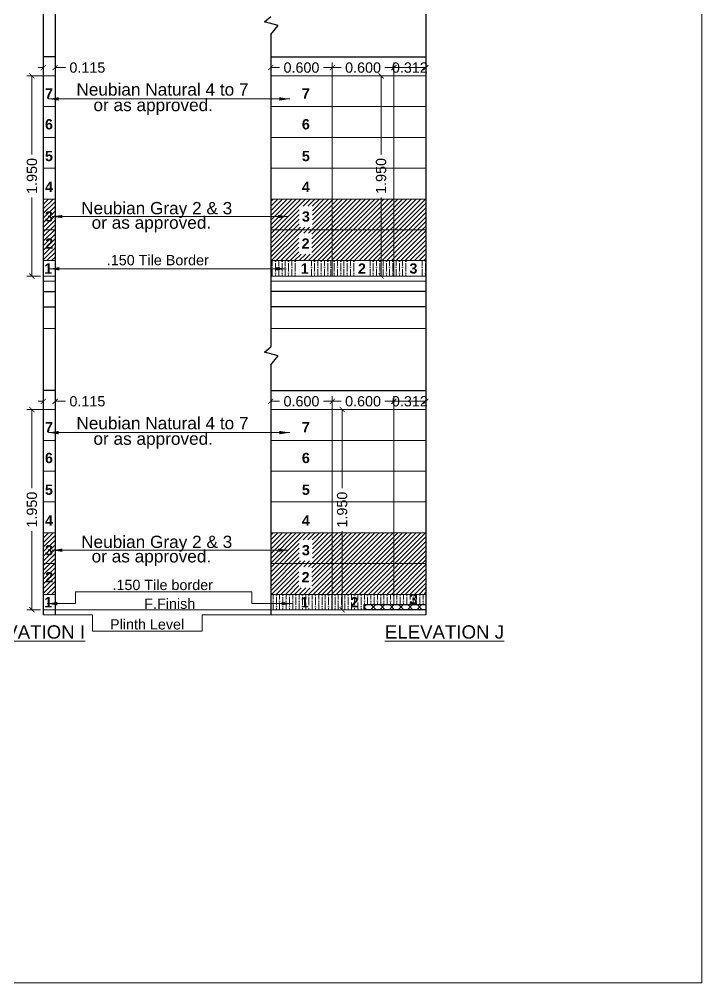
# Model space of a CAD drawing. Header units: millimetres. Extents: x 2733 to 5909, y 1038 to 2089.
# Drawn here: x 2819.94 to 2826.59, y 1038.23 to 1047.61 of the extents above; entities that cross this region are included whole.
import ezdxf

# ---------------------------------------------------------------- set-up
doc = ezdxf.new("R2010")
doc.units = ezdxf.units.MM
doc.header["$PDMODE"] = 35
doc.layers.get('0').update_dxf_attribs({"lineweight": 20})
doc.layers.get('Defpoints').update_dxf_attribs({"lineweight": 15})
for name, color, linetype, lineweight in [('beam', 43, 'Continuous', 20), ('DIM', 6, 'Continuous', 18), ('dim.1', 6, 'Continuous', 18), ('FLOOR FINISH', 10, 'Continuous', 15), ('Hatch', 43, 'Continuous', 13), ('rcc', 5, 'Continuous', 30), ('TEXT', 7, 'Continuous', 15), ('Text-1', 240, 'Continuous', 15), ('TILE HATCH-2', 123, 'Continuous', 9), ('Tiles', 91, 'Continuous', 9), ('Tiles-Text', 230, 'Continuous', 18), ('Wall', 7, 'Continuous', 30)]:
    doc.layers.add(name, color=color, linetype=linetype, lineweight=lineweight)
doc.styles.add('dim-stylus bt', font='arial.ttf')
doc.styles.add('L120', font='arial.ttf', dxfattribs={"height": 0.6})
doc.styles.add('Tabrej', font='arial.ttf')
doc.dimstyles.new('DIMEN', dxfattribs={"dimtxt": 0.3, "dimasz": 0.25, "dimexe": 0.18, "dimexo": 0.0625, "dimgap": 0.09, "dimtad": 0, "dimdec": 3, "dimzin": 0, "dimdsep": 46, "dimtxsty": 'Tabrej', "dimcen": 0, "dimclrd": 256, "dimclre": 256, "dimclrt": 7, "dimadec": 0, "dimazin": 0, "dimtfac": 1, "dimtdec": 3, "dimtofl": 0, "dimtmove": 0, "dimatfit": 1, "dimfxl": 0, "dimtolj": 1, "dimtzin": 0, "dimlwd": -1, "dimlwe": -1, "dimarcsym": 0})
doc.dimstyles.new('Tabrej', dxfattribs={"dimtxt": 4, "dimasz": 0.45, "dimexe": 0.18, "dimexo": 0.0625, "dimgap": 0.09, "dimtad": 0, "dimdec": 3, "dimzin": 0, "dimdsep": 46, "dimtxsty": 'Tabrej', "dimcen": 0, "dimclrd": 256, "dimclre": 256, "dimclrt": 7, "dimaunit": 1, "dimadec": 3, "dimazin": 0, "dimtfac": 1, "dimtdec": 3, "dimtofl": 0, "dimtmove": 0, "dimatfit": 3, "dimfxl": 0, "dimtolj": 1, "dimtzin": 0, "dimlwd": -1, "dimlwe": -1, "dimarcsym": 0})

# ---------------------------------------------------------------- blocks, each defined once
blk = doc.blocks.new('_ArchTick')
at = {"color": 0, "const_width": 0.15}
blk.add_lwpolyline([(-0.5, -0.5), (0.5, 0.5)], dxfattribs=at)
blk = doc.blocks.new('*D339')
at = {"layer": 'Defpoints', "color": 0, "lineweight": 15, "transparency": 16777216}
for p in [(2820.2928, 1047.1424), (2820.1778, 1047.0625), (2820.2928, 1047.0635)]:
    blk.add_point(p, dxfattribs=at)
at = {"layer": 'DIM', "transparency": 16777216}
for p, q in [((2820.1778, 1047.1424), (2820.1278, 1047.1424)), ((2820.1778, 1047.064), (2820.1778, 1047.1924)), ((2820.2928, 1047.065), (2820.2928, 1047.1924)), ((2820.2928, 1047.1424), (2820.3928, 1047.1424))]:
    blk.add_line(p, q, dxfattribs=at)
at = {"layer": 'DIM', "transparency": 16777216, "xscale": 0.05, "yscale": 0.05, "zscale": 0.05}
blk.add_blockref('_ArchTick', (2820.1778, 1047.1424), dxfattribs=at)
at = {"layer": 'DIM', "transparency": 16777216, "xscale": 0.05, "yscale": 0.05, "zscale": 0.05, "rotation": 180}
blk.add_blockref('_ArchTick', (2820.2928, 1047.1424), dxfattribs=at)
at = {"layer": 'DIM', "color": 7, "transparency": 16777216, "insert": (2820.6069, 1047.1424), "char_height": 0.1, "attachment_point": 5, "style": 'Tabrej'}
blk.add_mtext('\\A1;0.115', dxfattribs=at)
blk = doc.blocks.new('*D340')
at = {"layer": 'Defpoints', "color": 0, "lineweight": 15, "transparency": 16777216}
for p in [(2820.1778, 1047.0625), (2820.0668, 1045.1125), (2820.152, 1045.1125)]:
    blk.add_point(p, dxfattribs=at)
at = {"layer": 'DIM', "transparency": 16777216}
for p, q in [((2820.1763, 1047.0625), (2820.0168, 1047.0625)), ((2820.0668, 1047.0625), (2820.0668, 1046.2964)), ((2820.0668, 1045.1125), (2820.0668, 1045.8787)), ((2820.1505, 1045.1125), (2820.0168, 1045.1125))]:
    blk.add_line(p, q, dxfattribs=at)
at = {"layer": 'DIM', "transparency": 16777216, "xscale": 0.05, "yscale": 0.05, "zscale": 0.05}
for p, rotation in [((2820.0668, 1047.0625), 90), ((2820.0668, 1045.1125), 270)]:
    blk.add_blockref('_ArchTick', p, dxfattribs=dict(at, rotation=rotation))
at = {"layer": 'DIM', "color": 7, "transparency": 16777216, "insert": (2820.0668, 1046.0875), "char_height": 0.1, "attachment_point": 5, "rotation": 90, "style": 'Tabrej'}
blk.add_mtext('\\A1;1.950', dxfattribs=at)
blk = doc.blocks.new('*D341')
at = {"layer": 'Defpoints', "color": 0, "lineweight": 15, "transparency": 16777216}
for p in [(2820.2928, 1043.8924), (2820.1778, 1043.8125), (2820.2928, 1043.8135)]:
    blk.add_point(p, dxfattribs=at)
at = {"layer": 'DIM', "transparency": 16777216}
for p, q in [((2820.1778, 1043.8924), (2820.1278, 1043.8924)), ((2820.1778, 1043.814), (2820.1778, 1043.9424)), ((2820.2928, 1043.815), (2820.2928, 1043.9424)), ((2820.2928, 1043.8924), (2820.3928, 1043.8924))]:
    blk.add_line(p, q, dxfattribs=at)
at = {"layer": 'DIM', "transparency": 16777216, "xscale": 0.05, "yscale": 0.05, "zscale": 0.05}
blk.add_blockref('_ArchTick', (2820.1778, 1043.8924), dxfattribs=at)
at = {"layer": 'DIM', "transparency": 16777216, "xscale": 0.05, "yscale": 0.05, "zscale": 0.05, "rotation": 180}
blk.add_blockref('_ArchTick', (2820.2928, 1043.8924), dxfattribs=at)
at = {"layer": 'DIM', "color": 7, "transparency": 16777216, "insert": (2820.6069, 1043.8924), "char_height": 0.1, "attachment_point": 5, "style": 'Tabrej'}
blk.add_mtext('\\A1;0.115', dxfattribs=at)
blk = doc.blocks.new('*D342')
at = {"layer": 'Defpoints', "color": 0, "lineweight": 15, "transparency": 16777216}
for p in [(2820.1778, 1043.8125), (2820.0668, 1041.8625), (2820.152, 1041.8625)]:
    blk.add_point(p, dxfattribs=at)
at = {"layer": 'DIM', "transparency": 16777216}
for p, q in [((2820.1763, 1043.8125), (2820.0168, 1043.8125)), ((2820.0668, 1043.8125), (2820.0668, 1043.0464)), ((2820.0668, 1041.8625), (2820.0668, 1042.6287)), ((2820.1505, 1041.8625), (2820.0168, 1041.8625))]:
    blk.add_line(p, q, dxfattribs=at)
at = {"layer": 'DIM', "transparency": 16777216, "xscale": 0.05, "yscale": 0.05, "zscale": 0.05}
for p, rotation in [((2820.0668, 1043.8125), 90), ((2820.0668, 1041.8625), 270)]:
    blk.add_blockref('_ArchTick', p, dxfattribs=dict(at, rotation=rotation))
at = {"layer": 'DIM', "color": 7, "transparency": 16777216, "insert": (2820.0668, 1042.8375), "char_height": 0.1, "attachment_point": 5, "rotation": 90, "style": 'Tabrej'}
blk.add_mtext('\\A1;1.950', dxfattribs=at)
blk = doc.blocks.new('*D363')
at = {"layer": 'Defpoints', "color": 0, "lineweight": 15, "transparency": 16777216}
for p in [(2823.5925, 1043.8924), (2823.5925, 1043.8135), (2823.904, 1043.8125)]:
    blk.add_point(p, dxfattribs=at)
at = {"layer": 'DIM', "transparency": 16777216}
for p, q in [((2823.5925, 1043.815), (2823.5925, 1043.9424)), ((2823.904, 1043.8924), (2823.5925, 1043.8924)), ((2823.904, 1043.814), (2823.904, 1043.9424))]:
    blk.add_line(p, q, dxfattribs=at)
at = {"layer": 'DIM', "transparency": 16777216, "xscale": 0.05, "yscale": 0.05, "zscale": 0.05, "rotation": 180}
blk.add_blockref('_ArchTick', (2823.5925, 1043.8924), dxfattribs=at)
at = {"layer": 'DIM', "transparency": 16777216, "xscale": 0.05, "yscale": 0.05, "zscale": 0.05}
blk.add_blockref('_ArchTick', (2823.904, 1043.8924), dxfattribs=at)
at = {"layer": 'DIM', "color": 7, "transparency": 16777216, "insert": (2823.7482, 1043.8924), "char_height": 0.1, "attachment_point": 5, "style": 'Tabrej'}
blk.add_mtext('\\A1;0.312', dxfattribs=at)
blk = doc.blocks.new('*D364')
at = {"layer": 'Defpoints', "color": 0, "lineweight": 15, "transparency": 16777216}
for p in [(2822.9925, 1043.8924), (2822.9925, 1043.8135), (2823.5925, 1043.8185)]:
    blk.add_point(p, dxfattribs=at)
at = {"layer": 'DIM', "transparency": 16777216}
for p, q in [((2822.9925, 1043.815), (2822.9925, 1043.9424)), ((2822.9925, 1043.8924), (2823.0789, 1043.8924)), ((2823.5925, 1043.8924), (2823.506, 1043.8924)), ((2823.5925, 1043.82), (2823.5925, 1043.9424))]:
    blk.add_line(p, q, dxfattribs=at)
at = {"layer": 'DIM', "transparency": 16777216, "xscale": 0.05, "yscale": 0.05, "zscale": 0.05, "rotation": 180}
blk.add_blockref('_ArchTick', (2822.9925, 1043.8924), dxfattribs=at)
at = {"layer": 'DIM', "transparency": 16777216, "xscale": 0.05, "yscale": 0.05, "zscale": 0.05}
blk.add_blockref('_ArchTick', (2823.5925, 1043.8924), dxfattribs=at)
at = {"layer": 'DIM', "color": 7, "transparency": 16777216, "insert": (2823.2925, 1043.8924), "char_height": 0.1, "attachment_point": 5, "style": 'Tabrej'}
blk.add_mtext('\\A1;0.600', dxfattribs=at)
blk = doc.blocks.new('*D365')
at = {"layer": 'Defpoints', "color": 0, "lineweight": 15, "transparency": 16777216}
for p in [(2822.3925, 1043.8924), (2822.3925, 1043.8135), (2822.9925, 1043.8185)]:
    blk.add_point(p, dxfattribs=at)
at = {"layer": 'DIM', "transparency": 16777216}
for p, q in [((2822.3925, 1043.815), (2822.3925, 1043.9424)), ((2822.3925, 1043.8924), (2822.4789, 1043.8924)), ((2822.9925, 1043.8924), (2822.906, 1043.8924)), ((2822.9925, 1043.82), (2822.9925, 1043.9424))]:
    blk.add_line(p, q, dxfattribs=at)
at = {"layer": 'DIM', "transparency": 16777216, "xscale": 0.05, "yscale": 0.05, "zscale": 0.05, "rotation": 180}
blk.add_blockref('_ArchTick', (2822.3925, 1043.8924), dxfattribs=at)
at = {"layer": 'DIM', "transparency": 16777216, "xscale": 0.05, "yscale": 0.05, "zscale": 0.05}
blk.add_blockref('_ArchTick', (2822.9925, 1043.8924), dxfattribs=at)
at = {"layer": 'DIM', "color": 7, "transparency": 16777216, "insert": (2822.6925, 1043.8924), "char_height": 0.1, "attachment_point": 5, "style": 'Tabrej'}
blk.add_mtext('\\A1;0.600', dxfattribs=at)
blk = doc.blocks.new('*D366')
at = {"layer": 'Defpoints', "color": 0, "lineweight": 15, "transparency": 16777216}
for p in [(2823.2, 1043.8125), (2823.089, 1041.8625), (2823.1743, 1041.8625)]:
    blk.add_point(p, dxfattribs=at)
at = {"layer": 'DIM', "transparency": 16777216}
for p, q in [((2823.1985, 1043.8125), (2823.039, 1043.8125)), ((2823.089, 1043.8125), (2823.089, 1043.0464)), ((2823.089, 1041.8625), (2823.089, 1042.6287)), ((2823.1728, 1041.8625), (2823.039, 1041.8625))]:
    blk.add_line(p, q, dxfattribs=at)
at = {"layer": 'DIM', "transparency": 16777216, "xscale": 0.05, "yscale": 0.05, "zscale": 0.05}
for p, rotation in [((2823.089, 1043.8125), 90), ((2823.089, 1041.8625), 270)]:
    blk.add_blockref('_ArchTick', p, dxfattribs=dict(at, rotation=rotation))
at = {"layer": 'DIM', "color": 7, "transparency": 16777216, "insert": (2823.089, 1042.8375), "char_height": 0.1, "attachment_point": 5, "rotation": 90, "style": 'Tabrej'}
blk.add_mtext('\\A1;1.950', dxfattribs=at)
blk = doc.blocks.new('*D367')
at = {"layer": 'Defpoints', "color": 0, "lineweight": 15, "transparency": 16777216}
for p in [(2823.5925, 1047.1424), (2823.5925, 1047.0635), (2823.904, 1047.0625)]:
    blk.add_point(p, dxfattribs=at)
at = {"layer": 'DIM', "transparency": 16777216}
for p, q in [((2823.5925, 1047.065), (2823.5925, 1047.1924)), ((2823.904, 1047.1424), (2823.5925, 1047.1424)), ((2823.904, 1047.064), (2823.904, 1047.1924))]:
    blk.add_line(p, q, dxfattribs=at)
at = {"layer": 'DIM', "transparency": 16777216, "xscale": 0.05, "yscale": 0.05, "zscale": 0.05, "rotation": 180}
blk.add_blockref('_ArchTick', (2823.5925, 1047.1424), dxfattribs=at)
at = {"layer": 'DIM', "transparency": 16777216, "xscale": 0.05, "yscale": 0.05, "zscale": 0.05}
blk.add_blockref('_ArchTick', (2823.904, 1047.1424), dxfattribs=at)
at = {"layer": 'DIM', "color": 7, "transparency": 16777216, "insert": (2823.7482, 1047.1424), "char_height": 0.1, "attachment_point": 5, "style": 'Tabrej'}
blk.add_mtext('\\A1;0.312', dxfattribs=at)
blk = doc.blocks.new('*D368')
at = {"layer": 'Defpoints', "color": 0, "lineweight": 15, "transparency": 16777216}
for p in [(2822.9925, 1047.1424), (2822.9925, 1047.0635), (2823.5925, 1047.0685)]:
    blk.add_point(p, dxfattribs=at)
at = {"layer": 'DIM', "transparency": 16777216}
for p, q in [((2822.9925, 1047.065), (2822.9925, 1047.1924)), ((2822.9925, 1047.1424), (2823.0789, 1047.1424)), ((2823.5925, 1047.1424), (2823.506, 1047.1424)), ((2823.5925, 1047.07), (2823.5925, 1047.1924))]:
    blk.add_line(p, q, dxfattribs=at)
at = {"layer": 'DIM', "transparency": 16777216, "xscale": 0.05, "yscale": 0.05, "zscale": 0.05, "rotation": 180}
blk.add_blockref('_ArchTick', (2822.9925, 1047.1424), dxfattribs=at)
at = {"layer": 'DIM', "transparency": 16777216, "xscale": 0.05, "yscale": 0.05, "zscale": 0.05}
blk.add_blockref('_ArchTick', (2823.5925, 1047.1424), dxfattribs=at)
at = {"layer": 'DIM', "color": 7, "transparency": 16777216, "insert": (2823.2925, 1047.1424), "char_height": 0.1, "attachment_point": 5, "style": 'Tabrej'}
blk.add_mtext('\\A1;0.600', dxfattribs=at)
blk = doc.blocks.new('*D369')
at = {"layer": 'Defpoints', "color": 0, "lineweight": 15, "transparency": 16777216}
for p in [(2822.3925, 1047.1424), (2822.3925, 1047.0635), (2822.9925, 1047.0685)]:
    blk.add_point(p, dxfattribs=at)
at = {"layer": 'DIM', "transparency": 16777216}
for p, q in [((2822.3925, 1047.065), (2822.3925, 1047.1924)), ((2822.3925, 1047.1424), (2822.4789, 1047.1424)), ((2822.9925, 1047.1424), (2822.906, 1047.1424)), ((2822.9925, 1047.07), (2822.9925, 1047.1924))]:
    blk.add_line(p, q, dxfattribs=at)
at = {"layer": 'DIM', "transparency": 16777216, "xscale": 0.05, "yscale": 0.05, "zscale": 0.05, "rotation": 180}
blk.add_blockref('_ArchTick', (2822.3925, 1047.1424), dxfattribs=at)
at = {"layer": 'DIM', "transparency": 16777216, "xscale": 0.05, "yscale": 0.05, "zscale": 0.05}
blk.add_blockref('_ArchTick', (2822.9925, 1047.1424), dxfattribs=at)
at = {"layer": 'DIM', "color": 7, "transparency": 16777216, "insert": (2822.6925, 1047.1424), "char_height": 0.1, "attachment_point": 5, "style": 'Tabrej'}
blk.add_mtext('\\A1;0.600', dxfattribs=at)
blk = doc.blocks.new('*D370')
at = {"layer": 'Defpoints', "color": 0, "lineweight": 15, "transparency": 16777216}
for p in [(2823.5788, 1047.0625), (2823.4678, 1045.1125), (2823.5531, 1045.1125)]:
    blk.add_point(p, dxfattribs=at)
at = {"layer": 'DIM', "transparency": 16777216}
for p, q in [((2823.5773, 1047.0625), (2823.4178, 1047.0625)), ((2823.4678, 1047.0625), (2823.4678, 1046.2964)), ((2823.4678, 1045.1125), (2823.4678, 1045.8787)), ((2823.5516, 1045.1125), (2823.4178, 1045.1125))]:
    blk.add_line(p, q, dxfattribs=at)
at = {"layer": 'DIM', "transparency": 16777216, "xscale": 0.05, "yscale": 0.05, "zscale": 0.05}
for p, rotation in [((2823.4678, 1047.0625), 90), ((2823.4678, 1045.1125), 270)]:
    blk.add_blockref('_ArchTick', p, dxfattribs=dict(at, rotation=rotation))
at = {"layer": 'DIM', "color": 7, "transparency": 16777216, "insert": (2823.4678, 1046.0875), "char_height": 0.1, "attachment_point": 5, "rotation": 90, "style": 'Tabrej'}
blk.add_mtext('\\A1;1.950', dxfattribs=at)

msp = doc.modelspace()

# ---------------------------------------------------------------- hatches: boundary and pattern name
at = {"layer": 'Hatch', "lineweight": 15}
h = msp.add_hatch(dxfattribs=at)
h.set_pattern_fill('ANSI36', color=256, scale=0.01, angle=45, style=0)
h.set_pattern_definition([(90, (-63.571804, 3.25), (-0.03175, 0.0555625), [0.079375, -0.015875, 0, -0.015875])])
h.paths.add_polyline_path([(2822.3925, 1045.2625), (2822.9925, 1045.2625), (2822.9925, 1045.1125), (2822.3925, 1045.1125)])
h.paths.add_polyline_path([(2822.9925, 1045.2625), (2823.5925, 1045.2625), (2823.5925, 1045.1125), (2822.9925, 1045.1125)])
h.paths.add_polyline_path([(2823.5925, 1045.2625), (2823.904, 1045.2625), (2823.904, 1045.1125), (2823.5925, 1045.1125)])
h.paths.add_polyline_path([(2822.7813, 1045.1125), (2822.6536, 1045.1125), (2822.6536, 1045.2625), (2822.7813, 1045.2625)], flags=17)
h.paths.add_polyline_path([(2823.3436, 1045.1125), (2823.2159, 1045.1125), (2823.2159, 1045.2625), (2823.3436, 1045.2625)], flags=17)
h.paths.add_polyline_path([(2823.8467, 1045.1125), (2823.719, 1045.1125), (2823.719, 1045.2625), (2823.8467, 1045.2625)], flags=17)
h = msp.add_hatch(dxfattribs=at)
h.set_pattern_fill('ANSI36', color=256, scale=0.01, angle=45, style=0)
h.paths.add_polyline_path([(2822.9925, 1042.0125), (2822.3925, 1042.0125), (2822.3925, 1041.8625), (2822.9925, 1041.8625)])
h.paths.add_polyline_path([(2823.5925, 1042.0125), (2822.9925, 1042.0125), (2822.9925, 1041.8625), (2823.304, 1041.8625), (2823.304, 1041.9125), (2823.5925, 1041.9125)])
h.paths.add_polyline_path([(2823.904, 1042.0125), (2823.5925, 1042.0125), (2823.5925, 1041.9125), (2823.904, 1041.9125)])
h.paths.add_polyline_path([(2822.6653, 1041.8308), (2822.793, 1041.8308), (2822.793, 1042.0369), (2822.6653, 1042.0369)], flags=9)
h.paths.add_polyline_path([(2823.1464, 1041.8309), (2823.2741, 1041.8309), (2823.2741, 1042.037), (2823.1464, 1042.037)], flags=9)
h.paths.add_polyline_path([(2823.7197, 1041.8611), (2823.8474, 1041.8611), (2823.8474, 1042.0672), (2823.7197, 1042.0672)], flags=9)
at = {"layer": 'Hatch'}
h = msp.add_hatch(dxfattribs=at)
h.set_pattern_fill('ANSI37', color=256, scale=0.02, style=0)
h.paths.add_polyline_path([(2823.904, 1041.8625), (2823.904, 1041.9125), (2823.304, 1041.9125), (2823.304, 1041.8625)])
at = {"layer": 'TILE HATCH-2'}
h = msp.add_hatch(dxfattribs=at)
h.set_pattern_fill('ANSI31', color=256, scale=0.01, style=0)
h.set_pattern_definition([(45, (-57.72911, -6.5), (-0.0224506403, 0.0224506403), [])])
h.paths.add_polyline_path([(2820.2928, 1045.5625), (2820.1778, 1045.5625), (2820.1778, 1045.2625), (2820.2928, 1045.2625)])
h.paths.add_polyline_path([(2820.2928, 1045.8625), (2820.1778, 1045.8625), (2820.1778, 1045.5625), (2820.2928, 1045.5625)])
h.paths.add_polyline_path([(2820.173, 1045.3252), (2820.3007, 1045.3252), (2820.3007, 1045.5313), (2820.173, 1045.5313)], flags=9)
h.paths.add_polyline_path([(2820.1692, 1045.5877), (2820.2969, 1045.5877), (2820.2969, 1045.7938), (2820.1692, 1045.7938)], flags=9)
h = msp.add_hatch(dxfattribs=at)
h.set_pattern_fill('ANSI31', color=256, scale=0.01, style=0)
h.set_pattern_definition([(45, (-63.571804, 3.25), (-0.0224506403, 0.0224506403), [])])
h.paths.add_polyline_path([(2822.9925, 1045.5625), (2823.5925, 1045.5625), (2823.5925, 1045.2625), (2822.9925, 1045.2625)])
h.paths.add_polyline_path([(2822.9925, 1045.8625), (2823.5925, 1045.8625), (2823.5925, 1045.5625), (2822.9925, 1045.5625)])
h.paths.add_polyline_path([(2822.3925, 1045.5625), (2822.9925, 1045.5625), (2822.9925, 1045.2625), (2822.3925, 1045.2625)])
h.paths.add_polyline_path([(2823.5925, 1045.8625), (2823.904, 1045.8625), (2823.904, 1045.5625), (2823.5925, 1045.5625)])
h.paths.add_polyline_path([(2822.3925, 1045.8625), (2822.9925, 1045.8625), (2822.9925, 1045.5625), (2822.3925, 1045.5625)])
h.paths.add_polyline_path([(2823.5925, 1045.5625), (2823.904, 1045.5625), (2823.904, 1045.2625), (2823.5925, 1045.2625)])
h.paths.add_polyline_path([(2822.7948, 1045.3252), (2822.6671, 1045.3252), (2822.6671, 1045.5313), (2822.7948, 1045.5313)], flags=16)
h.paths.add_polyline_path([(2822.7985, 1045.5877), (2822.6708, 1045.5877), (2822.6708, 1045.7938), (2822.7985, 1045.7938)], flags=16)
h = msp.add_hatch(dxfattribs=at)
h.set_pattern_fill('ANSI31', color=256, scale=0.01, style=0)
h.set_pattern_definition([(45, (-57.72911, -9.75), (-0.0224506403, 0.0224506403), [])])
h.paths.add_polyline_path([(2820.2928, 1042.3125), (2820.1778, 1042.3125), (2820.1778, 1042.0125), (2820.2928, 1042.0125)])
h.paths.add_polyline_path([(2820.2928, 1042.6125), (2820.1778, 1042.6125), (2820.1778, 1042.3125), (2820.2928, 1042.3125)])
h.paths.add_polyline_path([(2820.173, 1042.0752), (2820.3007, 1042.0752), (2820.3007, 1042.2813), (2820.173, 1042.2813)], flags=9)
h.paths.add_polyline_path([(2820.1692, 1042.3377), (2820.2969, 1042.3377), (2820.2969, 1042.5438), (2820.1692, 1042.5438)], flags=9)
h = msp.add_hatch(dxfattribs=at)
h.set_pattern_fill('ANSI31', color=256, scale=0.01, style=0)
h.set_pattern_definition([(45, (-63.571804, 0), (-0.0224506403, 0.0224506403), [])])
h.paths.add_polyline_path([(2822.9925, 1042.3125), (2823.5925, 1042.3125), (2823.5925, 1042.0125), (2822.9925, 1042.0125)])
h.paths.add_polyline_path([(2822.9925, 1042.6125), (2823.5925, 1042.6125), (2823.5925, 1042.3125), (2822.9925, 1042.3125)])
h.paths.add_polyline_path([(2822.3925, 1042.3125), (2822.9925, 1042.3125), (2822.9925, 1042.0125), (2822.3925, 1042.0125)])
h.paths.add_polyline_path([(2823.5925, 1042.6125), (2823.904, 1042.6125), (2823.904, 1042.3125), (2823.5925, 1042.3125)])
h.paths.add_polyline_path([(2822.3925, 1042.6125), (2822.9925, 1042.6125), (2822.9925, 1042.3125), (2822.3925, 1042.3125)])
h.paths.add_polyline_path([(2823.5925, 1042.3125), (2823.904, 1042.3125), (2823.904, 1042.0125), (2823.5925, 1042.0125)])
h.paths.add_polyline_path([(2822.7948, 1042.0752), (2822.6671, 1042.0752), (2822.6671, 1042.2813), (2822.7948, 1042.2813)], flags=16)
h.paths.add_polyline_path([(2822.7985, 1042.3377), (2822.6708, 1042.3377), (2822.6708, 1042.5438), (2822.7985, 1042.5438)], flags=16)

# ---------------------------------------------------------------- linework, layer by layer
at = {"lineweight": 15}
msp.add_lwpolyline([(2732.6018, 1070.8574), (2826.5916, 1070.8574), (2826.5916, 1038.2298), (2732.6018, 1038.2298)], close=True, dxfattribs=at)
at = {"layer": 'beam', "lineweight": 15}
for p, q in [((2820.1778, 1044.6025), (2820.2928, 1044.6025)), ((2823.904, 1044.6025), (2822.3925, 1044.6025))]:
    msp.add_line(p, q, dxfattribs=at)
at = {"layer": 'DIM', "ltscale": 0.05}
for p, q in [((2820.2928, 1041.8625), (2822.3925, 1041.8625)), ((2820.2928, 1041.8125), (2820.6553, 1041.8125)), ((2820.3519, 1041.8125), (2820.6553, 1041.8125)), ((2820.6553, 1041.8125), (2820.6553, 1041.6528)), ((2821.7257, 1041.8125), (2821.7257, 1041.6528)), ((2822.407, 1041.8125), (2821.7257, 1041.8125)), ((2822.3479, 1041.8125), (2822.0445, 1041.8125)), ((2820.6553, 1041.6528), (2821.7257, 1041.6528))]:
    msp.add_line(p, q, dxfattribs=at)
at = {"layer": 'dim.1', "ltscale": 0.02}
msp.add_line((2820.4902, 1042.0382), (2822.2096, 1042.0382), dxfattribs=at)
at = {"layer": 'FLOOR FINISH', "lineweight": 15}
for p, q in [((2820.1778, 1045.1125), (2820.2928, 1045.1125)), ((2823.904, 1045.1125), (2822.3925, 1045.1125)), ((2820.1778, 1045.0625), (2820.2928, 1045.0625)), ((2823.904, 1045.0625), (2822.3925, 1045.0625)), ((2820.1778, 1041.8625), (2820.2928, 1041.8625)), ((2820.1778, 1041.8125), (2820.2928, 1041.8125)), ((2823.904, 1041.8625), (2822.3925, 1041.8625)), ((2823.904, 1041.8125), (2822.3925, 1041.8125))]:
    msp.add_line(p, q, dxfattribs=at)
at = {"layer": 'rcc'}
for p, q in [((2820.1778, 1044.9625), (2820.2928, 1044.9625)), ((2823.904, 1044.9625), (2822.3925, 1044.9625)), ((2820.1778, 1044.8125), (2820.2928, 1044.8125)), ((2823.904, 1044.8125), (2822.3925, 1044.8125))]:
    msp.add_line(p, q, dxfattribs=at)
at = {"layer": 'Tiles', "lineweight": 15}
for p, q in [((2820.1778, 1047.0625), (2820.2928, 1047.0625)), ((2823.904, 1047.0625), (2822.3925, 1047.0625)), ((2822.9925, 1045.1125), (2822.9925, 1047.0625)), ((2823.5925, 1045.1125), (2823.5925, 1047.0625)), ((2820.1778, 1046.7625), (2820.2928, 1046.7625)), ((2823.904, 1046.7625), (2822.3925, 1046.7625)), ((2820.1778, 1046.4625), (2820.2928, 1046.4625)), ((2823.904, 1046.4625), (2822.3925, 1046.4625)), ((2820.1778, 1046.1625), (2820.2928, 1046.1625)), ((2823.904, 1046.1625), (2822.3925, 1046.1625)), ((2820.1778, 1045.8625), (2820.2928, 1045.8625)), ((2823.904, 1045.8625), (2822.3925, 1045.8625)), ((2820.1778, 1045.5625), (2820.2928, 1045.5625)), ((2823.904, 1045.5625), (2822.3925, 1045.5625)), ((2820.1778, 1045.2625), (2820.2928, 1045.2625)), ((2823.904, 1045.2625), (2822.3925, 1045.2625)), ((2820.1778, 1043.8125), (2820.2928, 1043.8125)), ((2823.904, 1043.8125), (2822.3925, 1043.8125)), ((2822.9925, 1041.8625), (2822.9925, 1043.8125)), ((2823.5925, 1041.9096), (2823.5925, 1043.8125)), ((2820.1778, 1043.5125), (2820.2928, 1043.5125)), ((2823.904, 1043.5125), (2822.3925, 1043.5125)), ((2820.1778, 1043.2125), (2820.2928, 1043.2125)), ((2823.904, 1043.2125), (2822.3925, 1043.2125)), ((2820.1778, 1042.9125), (2820.2928, 1042.9125)), ((2823.904, 1042.9125), (2822.3925, 1042.9125)), ((2820.1778, 1042.6125), (2820.2928, 1042.6125)), ((2823.904, 1042.6125), (2822.3925, 1042.6125)), ((2820.1778, 1042.3125), (2820.2928, 1042.3125)), ((2823.904, 1042.3125), (2822.3925, 1042.3125)), ((2820.1778, 1042.0125), (2820.2928, 1042.0125)), ((2823.904, 1042.0125), (2822.3925, 1042.0125))]:
    msp.add_line(p, q, dxfattribs=at)
at = {"layer": 'Wall'}
for p, q in [((2820.1778, 1055.9125), (2820.1778, 1041.8125)), ((2820.2928, 1055.9125), (2820.2928, 1041.8125)), ((2823.904, 1055.9125), (2823.904, 1041.8125)), ((2822.3334, 1047.5876), (2822.3925, 1047.6395)), ((2822.4654, 1047.5515), (2822.3334, 1047.5876)), ((2822.3925, 1047.464), (2822.4654, 1047.5515)), ((2822.3925, 1047.464), (2822.3925, 1044.424)), ((2820.2928, 1047.2475), (2820.1778, 1047.2475)), ((2822.3925, 1047.2475), (2823.904, 1047.2475)), ((2822.3334, 1044.3721), (2822.3925, 1044.424)), ((2822.4654, 1044.3359), (2822.3334, 1044.3721)), ((2822.3925, 1044.2485), (2822.4654, 1044.3359)), ((2822.3925, 1044.2485), (2822.3925, 1041.8125)), ((2820.2928, 1043.9975), (2820.1778, 1043.9975)), ((2822.3925, 1043.9975), (2823.904, 1043.9975))]:
    msp.add_line(p, q, dxfattribs=at)
msp.add_lwpolyline([(2823.304, 1041.9125), (2823.904, 1041.9125), (2823.904, 1041.8625), (2823.304, 1041.8625)], close=True, dxfattribs=at)

# ---------------------------------------------------------------- texts
at = {"layer": 'TEXT', "char_height": 0.1, "width": 1.137347, "attachment_point": 3, "style": 'L120'}
for s, insert in [('{\\fArial|b0|i0|c0|p34; .150 Tile Border}', (2821.7901, 1045.3178)), ('.150 Tile border', (2821.8301, 1042.1541)), ('F.Finish', (2821.6577, 1041.9714)), ('{\\fArial|b0|i0|c0|p34;Plinth Level \\H0.99998x; }', (2821.55, 1041.7705))]:
    msp.add_mtext(s, dxfattribs=dict(at, insert=insert))
at = {"layer": 'TEXT', "char_height": 0.13, "style": 'Tabrej'}
for s, insert, attachment_point in [('\\pi0.88842;{\\LELEVATION I}', (2818.5753, 1041.7111), 1), ('{\\LELEVATION J}', (2824.6654, 1041.7111), 3)]:
    msp.add_mtext_dynamic_manual_height_columns(s, width=2.866415, gutter_width=24, heights=[0], dxfattribs=dict(at, insert=insert, attachment_point=attachment_point))
at = {"layer": 'Text-1', "linetype": 'Continuous', "style": 'dim-stylus bt'}
for s, p in [('        Neubian Natural 4 to 7', (2820.1273, 1046.8699)), ('or as approved.', (2820.6659, 1046.7188)), ('     Neubian Gray 2 & 3', (2820.3133, 1045.714)), ('or as approved.', (2820.6482, 1045.5734)), ('        Neubian Natural 4 to 7', (2820.1273, 1043.6199)), ('or as approved.', (2820.6659, 1043.4688)), ('     Neubian Gray 2 & 3', (2820.3133, 1042.464)), ('or as approved.', (2820.6482, 1042.3234))]:
    msp.add_text(s, height=0.12, dxfattribs=at).set_placement(p)
at = {"layer": 'Tiles-Text', "char_height": 0.1, "width": 0.096954, "attachment_point": 5, "style": 'dim-stylus bt'}
for s, insert in [('{\\fArial|b1|i0|c0|p34;7}', (2820.2327, 1046.8902)), ('{\\fArial|b1|i0|c0|p34;7}', (2822.7351, 1046.8902)), ('{\\fArial|b1|i0|c0|p34;6}', (2820.2327, 1046.5902)), ('{\\fArial|b1|i0|c0|p34;6}', (2822.7351, 1046.5902)), ('{\\fArial|b1|i0|c0|p34;5}', (2820.2327, 1046.2807)), ('{\\fArial|b1|i0|c0|p34;5}', (2822.7351, 1046.2807)), ('{\\fArial|b1|i0|c0|p34;4}', (2820.2327, 1045.9809)), ('{\\fArial|b1|i0|c0|p34;4}', (2822.7351, 1045.9809)), ('{\\fArial|b1|i0|c0|p34;3}', (2820.2327, 1045.6917)), ('{\\fArial|b1|i0|c0|p34;3}', (2822.7351, 1045.6917)), ('{\\fArial|b1|i0|c0|p34;2}', (2820.2351, 1045.43)), ('{\\fArial|b1|i0|c0|p34;2}', (2822.7327, 1045.43)), ('{\\fArial|b1|i0|c0|p34;1}', (2820.2255, 1045.1856)), ('{\\fArial|b1|i0|c0|p34;1}', (2822.7233, 1045.1856)), ('{\\fArial|b1|i0|c0|p34;2}', (2823.2815, 1045.1857)), ('{\\fArial|b1|i0|c0|p34;3}', (2823.7832, 1045.1857)), ('{\\fArial|b1|i0|c0|p34;7}', (2820.2327, 1043.6402)), ('{\\fArial|b1|i0|c0|p34;7}', (2822.7351, 1043.6402)), ('{\\fArial|b1|i0|c0|p34;6}', (2820.2327, 1043.3402)), ('{\\fArial|b1|i0|c0|p34;6}', (2822.7351, 1043.3402)), ('{\\fArial|b1|i0|c0|p34;5}', (2820.2327, 1043.0307)), ('{\\fArial|b1|i0|c0|p34;5}', (2822.7351, 1043.0307)), ('{\\fArial|b1|i0|c0|p34;4}', (2820.2327, 1042.7309)), ('{\\fArial|b1|i0|c0|p34;4}', (2822.7351, 1042.7309)), ('{\\fArial|b1|i0|c0|p34;3}', (2820.2327, 1042.4417)), ('{\\fArial|b1|i0|c0|p34;3}', (2822.7351, 1042.4417)), ('{\\fArial|b1|i0|c0|p34;2}', (2820.2351, 1042.18)), ('{\\fArial|b1|i0|c0|p34;2}', (2822.7327, 1042.18)), ('{\\fArial|b1|i0|c0|p34;1}', (2820.2255, 1041.9356)), ('{\\fArial|b1|i0|c0|p34;1}', (2822.7233, 1041.9356)), ('{\\fArial|b1|i0|c0|p34;2}', (2823.2085, 1041.9357)), ('{\\fArial|b1|i0|c0|p34;3}', (2823.7832, 1041.9651))]:
    msp.add_mtext(s, dxfattribs=dict(at, insert=insert))

# ---------------------------------------------------------------- dimensions: what is measured, and where the dimension line sits
at = {"layer": 'DIM'}
for base, p1, p2, picture, middle in [((2820.2928, 1047.1424), (2820.1778, 1047.0625), (2820.2928, 1047.0635), '*D339', (2820.6069, 1047.1424)), ((2820.2928, 1043.8924), (2820.1778, 1043.8125), (2820.2928, 1043.8135), '*D341', (2820.6069, 1043.8924))]:
    dim = msp.add_linear_dim(base=base, p1=p1, p2=p2, dimstyle='DIMEN', override={"dimscale": 0.5, "dimtxt": 0.2, "dimasz": 0.1, "dimexe": 0.1, "dimexo": 0.003, "dimblk1": 'ArchTick', "dimblk2": 'ArchTick', "dimsah": 1}, dxfattribs=at)
    dim.commit()
    dim.dimension.update_dxf_attribs({"geometry": picture, "text_midpoint": middle, "dimtype": 160})
for base, p1, p2, angle, picture, middle in [((2822.3925, 1047.1424), (2822.9925, 1047.0685), (2822.3925, 1047.0635), 180, '*D369', (2822.6925, 1047.1424)), ((2822.9925, 1047.1424), (2823.5925, 1047.0685), (2822.9925, 1047.0635), 180, '*D368', (2823.2925, 1047.1424)), ((2820.0668, 1045.1125), (2820.1778, 1047.0625), (2820.152, 1045.1125), 90, '*D340', (2820.0668, 1046.0875)), ((2823.4678, 1045.1125), (2823.5788, 1047.0625), (2823.5531, 1045.1125), 90, '*D370', (2823.4678, 1046.0875)), ((2822.3925, 1043.8924), (2822.9925, 1043.8185), (2822.3925, 1043.8135), 180, '*D365', (2822.6925, 1043.8924)), ((2822.9925, 1043.8924), (2823.5925, 1043.8185), (2822.9925, 1043.8135), 180, '*D364', (2823.2925, 1043.8924)), ((2820.0668, 1041.8625), (2820.1778, 1043.8125), (2820.152, 1041.8625), 90, '*D342', (2820.0668, 1042.8375)), ((2823.089, 1041.8625), (2823.2, 1043.8125), (2823.1743, 1041.8625), 90, '*D366', (2823.089, 1042.8375))]:
    dim = msp.add_linear_dim(base=base, p1=p1, p2=p2, angle=angle, dimstyle='DIMEN', override={"dimscale": 0.5, "dimtxt": 0.2, "dimasz": 0.1, "dimexe": 0.1, "dimexo": 0.003, "dimblk1": 'ArchTick', "dimblk2": 'ArchTick', "dimsah": 1}, dxfattribs=at)
    dim.commit()
    dim.dimension.update_dxf_attribs({"geometry": picture, "text_midpoint": middle})
for base, p1, p2, picture, middle in [((2823.59246, 1047.14237), (2823.90402, 1047.0625), (2823.59246, 1047.06346), '*D367', (2823.74824, 1047.14237)), ((2823.59246, 1043.89237), (2823.90402, 1043.8125), (2823.59246, 1043.81346), '*D363', (2823.74824, 1043.89237))]:
    dim = msp.add_linear_dim(base=base, p1=p1, p2=p2, angle=180, dimstyle='DIMEN', override={"dimscale": 0.5, "dimtxt": 0.2, "dimasz": 0.1, "dimexe": 0.1, "dimexo": 0.003, "dimblk1": 'ArchTick', "dimblk2": 'ArchTick', "dimsah": 1}, dxfattribs=at)
    dim.commit()
    dim.dimension.update_dxf_attribs({"geometry": picture, "text_midpoint": middle, "dimtype": 160})

# ---------------------------------------------------------------- leaders
at = {"layer": 'dim.1', "ltscale": 0.02}
for points in [[(2820.2271, 1046.8377), (2822.1388, 1046.8377)], [(2822.5776, 1046.8377), (2820.2271, 1046.8377)], [(2820.2643, 1045.6923), (2821.8217, 1045.6923)], [(2822.5623, 1045.6923), (2820.797, 1045.6923)], [(2820.2331, 1045.1833), (2821.3001, 1045.1833)], [(2822.5437, 1045.1833), (2821.1612, 1045.1833)], [(2820.2271, 1043.5877), (2822.1388, 1043.5877)], [(2822.5776, 1043.5877), (2820.2271, 1043.5877)], [(2820.2643, 1042.4423), (2821.8217, 1042.4423)], [(2822.5623, 1042.4423), (2820.797, 1042.4423)], [(2820.2143, 1041.9222), (2820.4902, 1041.9222), (2820.4902, 1042.0382)], [(2822.6006, 1041.9222), (2822.2096, 1041.9222), (2822.2096, 1042.0382)]]:
    msp.add_leader(points, dimstyle='Tabrej', override={"dimasz": 0.1}, dxfattribs=at)

doc.saveas('drawing.dxf')
